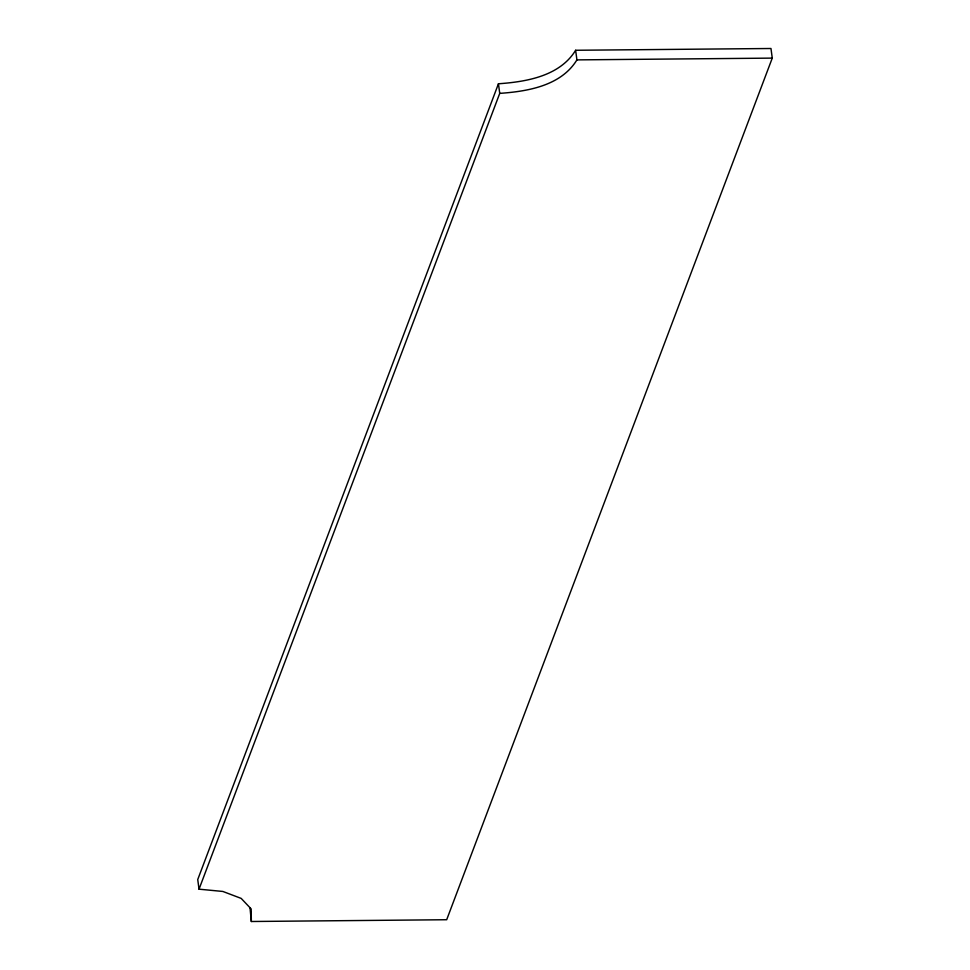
<?xml version="1.0" encoding="UTF-8"?>
<svg xmlns="http://www.w3.org/2000/svg" width="970" height="970" viewBox="0 0 970 970"><rect width="100%" height="100%" fill="white"/><g stroke="black" fill="none" stroke-linecap="round" stroke-linejoin="round"><path stroke-width="1.45" d="M498.447 83.772L197.734 879.572L199.032 889.175L222.857 891.454L241.178 898.402L251.169 908.951L251.351 921.5L446.685 919.73L772.265 58.115L770.968 48.5L575.634 50.27C559.799 76.181 526.407 81.807 498.447 83.772L499.732 93.375L199.032 889.175M575.634 50.27L576.92 59.885C561.084 85.796 527.704 91.422 499.732 93.375M576.92 59.885L772.265 58.115M251.351 921.5L249.993 907.702"/></g></svg>
